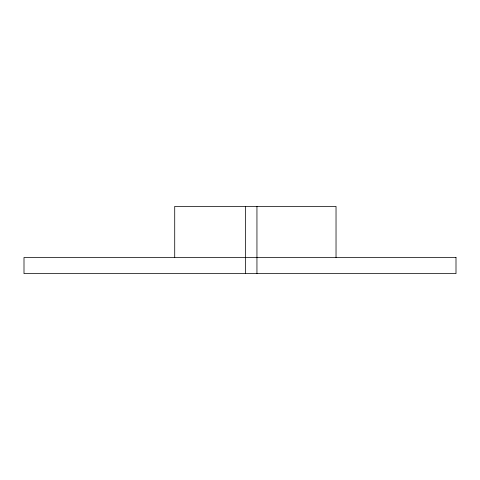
<?xml version="1.0" encoding="UTF-8"?>
<svg xmlns="http://www.w3.org/2000/svg" width="480" height="480" viewBox="0 0 480 480"><rect width="100%" height="100%" fill="white"/><g stroke="black" fill="none" stroke-linecap="round" stroke-linejoin="round"><path stroke-width="0.72" d="M336.03 257.478L336.03 206.382L174.714 206.382L174.714 257.478M256.944 206.382L256.944 273.618M245.514 206.382L245.514 273.618M456 257.478L24 257.478L24 273.618L456 273.618L456 257.478"/></g></svg>
